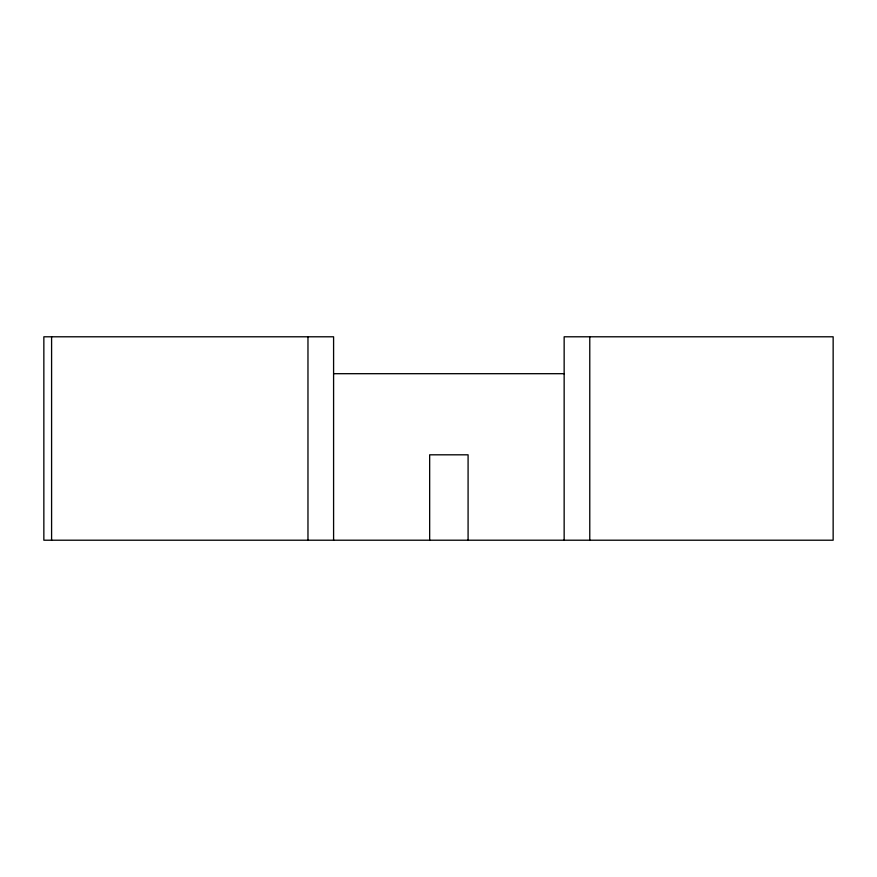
<?xml version="1.0" encoding="UTF-8"?>
<svg xmlns="http://www.w3.org/2000/svg" width="877" height="877" viewBox="0 0 877 877"><rect width="100%" height="100%" fill="white"/><g stroke="black" fill="none" stroke-linecap="round" stroke-linejoin="round"><path stroke-width="1.32" d="M333.589 373.69L564.152 373.69M589.772 336.79L589.772 540.21M564.152 540.21L564.152 336.79L833.15 336.79L833.15 540.21L43.85 540.21L43.85 336.79L333.589 336.79L333.589 540.21M468.088 540.21L468.088 454.812L429.664 454.812L429.664 540.21M307.97 336.79L307.97 540.21M51.59 336.79L51.59 540.21"/></g></svg>
